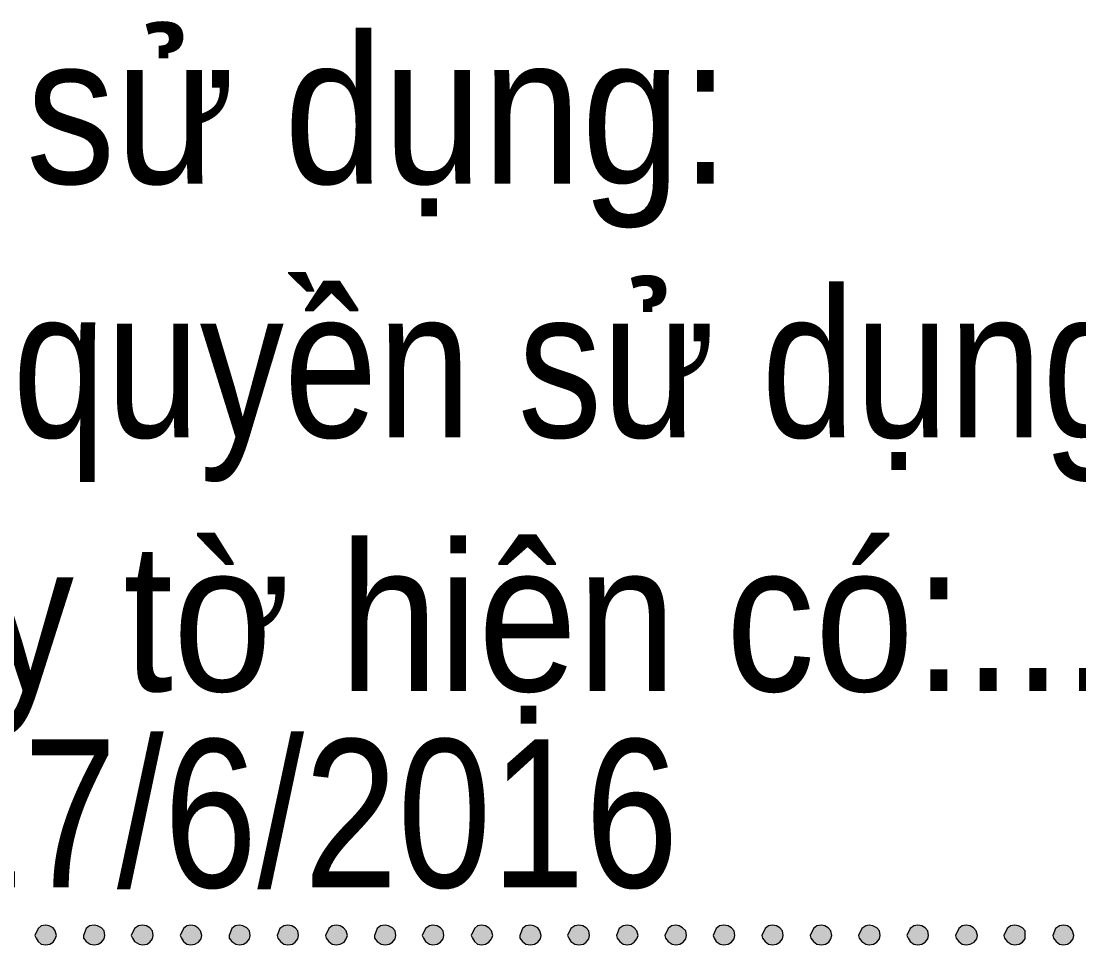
# Model space of a CAD drawing. Header units: metres. Extents: x 548526 to 549265, y 1837491 to 1837855.
# Drawn here: x 548660.19 to 548676.18, y 1837780.53 to 1837794.51 of the extents above; entities that cross this region are included whole.
import ezdxf

# ---------------------------------------------------------------- set-up
doc = ezdxf.new("R2010")
doc.units = ezdxf.units.M
doc.header["$LTSCALE"] = 0.6
doc.layers.add('7', color=7, linetype='Continuous', lineweight=13)

msp = doc.modelspace()

# ---------------------------------------------------------------- hatches: boundary and pattern name
at = {"layer": '7'}
for points in [[(548660.56, 1837780.83), (548660.49, 1837780.82), (548660.44, 1837780.78), (548660.39, 1837780.67), (548660.41, 1837780.63), (548660.44, 1837780.58), (548660.49, 1837780.54), (548660.56, 1837780.53), (548660.62, 1837780.54), (548660.67, 1837780.57), (548660.7, 1837780.62), (548660.72, 1837780.67), (548660.7, 1837780.74), (548660.67, 1837780.79), (548660.61, 1837780.82)], [(548660.56, 1837780.83), (548660.49, 1837780.82), (548660.44, 1837780.78), (548660.39, 1837780.67), (548660.41, 1837780.63), (548660.44, 1837780.58), (548660.49, 1837780.54), (548660.56, 1837780.53), (548660.62, 1837780.54), (548660.67, 1837780.57), (548660.7, 1837780.62), (548660.72, 1837780.67), (548660.7, 1837780.74), (548660.67, 1837780.79), (548660.61, 1837780.82)], [(548661.29, 1837780.83), (548661.22, 1837780.82), (548661.17, 1837780.78), (548661.13, 1837780.67), (548661.13, 1837780.63), (548661.17, 1837780.58), (548661.23, 1837780.54), (548661.29, 1837780.53), (548661.35, 1837780.54), (548661.4, 1837780.57), (548661.44, 1837780.62), (548661.45, 1837780.67), (548661.44, 1837780.74), (548661.4, 1837780.79), (548661.34, 1837780.82)], [(548661.29, 1837780.83), (548661.22, 1837780.82), (548661.17, 1837780.78), (548661.13, 1837780.67), (548661.13, 1837780.63), (548661.17, 1837780.58), (548661.23, 1837780.54), (548661.29, 1837780.53), (548661.35, 1837780.54), (548661.4, 1837780.57), (548661.44, 1837780.62), (548661.45, 1837780.67), (548661.44, 1837780.74), (548661.4, 1837780.79), (548661.34, 1837780.82)], [(548662.02, 1837780.83), (548661.96, 1837780.82), (548661.9, 1837780.78), (548661.85, 1837780.67), (548661.87, 1837780.63), (548661.9, 1837780.58), (548661.97, 1837780.54), (548662.02, 1837780.53), (548662.09, 1837780.54), (548662.13, 1837780.57), (548662.17, 1837780.62), (548662.18, 1837780.67), (548662.17, 1837780.74), (548662.13, 1837780.79), (548662.08, 1837780.82)], [(548662.02, 1837780.83), (548661.96, 1837780.82), (548661.9, 1837780.78), (548661.85, 1837780.67), (548661.87, 1837780.63), (548661.9, 1837780.58), (548661.97, 1837780.54), (548662.02, 1837780.53), (548662.09, 1837780.54), (548662.13, 1837780.57), (548662.17, 1837780.62), (548662.18, 1837780.67), (548662.17, 1837780.74), (548662.13, 1837780.79), (548662.08, 1837780.82)], [(548662.75, 1837780.83), (548662.69, 1837780.82), (548662.64, 1837780.78), (548662.59, 1837780.67), (548662.61, 1837780.63), (548662.64, 1837780.58), (548662.69, 1837780.54), (548662.75, 1837780.53), (548662.81, 1837780.54), (548662.87, 1837780.57), (548662.91, 1837780.62), (548662.92, 1837780.67), (548662.9, 1837780.74), (548662.86, 1837780.79), (548662.81, 1837780.82)], [(548662.75, 1837780.83), (548662.69, 1837780.82), (548662.64, 1837780.78), (548662.59, 1837780.67), (548662.61, 1837780.63), (548662.64, 1837780.58), (548662.69, 1837780.54), (548662.75, 1837780.53), (548662.81, 1837780.54), (548662.87, 1837780.57), (548662.91, 1837780.62), (548662.92, 1837780.67), (548662.9, 1837780.74), (548662.86, 1837780.79), (548662.81, 1837780.82)], [(548663.49, 1837780.83), (548663.42, 1837780.82), (548663.37, 1837780.78), (548663.33, 1837780.67), (548663.33, 1837780.63), (548663.37, 1837780.58), (548663.43, 1837780.54), (548663.49, 1837780.53), (548663.55, 1837780.54), (548663.6, 1837780.57), (548663.64, 1837780.62), (548663.65, 1837780.67), (548663.64, 1837780.74), (548663.6, 1837780.79), (548663.54, 1837780.82)], [(548663.49, 1837780.83), (548663.42, 1837780.82), (548663.37, 1837780.78), (548663.33, 1837780.67), (548663.33, 1837780.63), (548663.37, 1837780.58), (548663.43, 1837780.54), (548663.49, 1837780.53), (548663.55, 1837780.54), (548663.6, 1837780.57), (548663.64, 1837780.62), (548663.65, 1837780.67), (548663.64, 1837780.74), (548663.6, 1837780.79), (548663.54, 1837780.82)], [(548664.22, 1837780.83), (548664.16, 1837780.82), (548664.1, 1837780.78), (548664.06, 1837780.67), (548664.07, 1837780.63), (548664.11, 1837780.58), (548664.16, 1837780.54), (548664.22, 1837780.53), (548664.29, 1837780.54), (548664.33, 1837780.57), (548664.37, 1837780.62), (548664.38, 1837780.67), (548664.37, 1837780.74), (548664.33, 1837780.79), (548664.28, 1837780.82)], [(548664.22, 1837780.83), (548664.16, 1837780.82), (548664.1, 1837780.78), (548664.06, 1837780.67), (548664.07, 1837780.63), (548664.11, 1837780.58), (548664.16, 1837780.54), (548664.22, 1837780.53), (548664.29, 1837780.54), (548664.33, 1837780.57), (548664.37, 1837780.62), (548664.38, 1837780.67), (548664.37, 1837780.74), (548664.33, 1837780.79), (548664.28, 1837780.82)], [(548664.95, 1837780.83), (548664.89, 1837780.82), (548664.84, 1837780.78), (548664.79, 1837780.67), (548664.8, 1837780.63), (548664.84, 1837780.58), (548664.89, 1837780.54), (548664.95, 1837780.53), (548665.01, 1837780.54), (548665.07, 1837780.57), (548665.1, 1837780.62), (548665.12, 1837780.67), (548665.1, 1837780.74), (548665.06, 1837780.79), (548665.01, 1837780.82)], [(548664.95, 1837780.83), (548664.89, 1837780.82), (548664.84, 1837780.78), (548664.79, 1837780.67), (548664.8, 1837780.63), (548664.84, 1837780.58), (548664.89, 1837780.54), (548664.95, 1837780.53), (548665.01, 1837780.54), (548665.07, 1837780.57), (548665.1, 1837780.62), (548665.12, 1837780.67), (548665.1, 1837780.74), (548665.06, 1837780.79), (548665.01, 1837780.82)], [(548665.69, 1837780.83), (548665.62, 1837780.82), (548665.57, 1837780.78), (548665.53, 1837780.67), (548665.53, 1837780.63), (548665.57, 1837780.58), (548665.63, 1837780.54), (548665.69, 1837780.53), (548665.75, 1837780.54), (548665.8, 1837780.57), (548665.84, 1837780.62), (548665.85, 1837780.67), (548665.84, 1837780.74), (548665.8, 1837780.79), (548665.74, 1837780.82)], [(548665.69, 1837780.83), (548665.62, 1837780.82), (548665.57, 1837780.78), (548665.53, 1837780.67), (548665.53, 1837780.63), (548665.57, 1837780.58), (548665.63, 1837780.54), (548665.69, 1837780.53), (548665.75, 1837780.54), (548665.8, 1837780.57), (548665.84, 1837780.62), (548665.85, 1837780.67), (548665.84, 1837780.74), (548665.8, 1837780.79), (548665.74, 1837780.82)], [(548666.41, 1837780.83), (548666.36, 1837780.82), (548666.3, 1837780.78), (548666.25, 1837780.67), (548666.27, 1837780.63), (548666.3, 1837780.58), (548666.36, 1837780.54), (548666.41, 1837780.53), (548666.48, 1837780.54), (548666.53, 1837780.57), (548666.57, 1837780.62), (548666.58, 1837780.67), (548666.57, 1837780.74), (548666.53, 1837780.79), (548666.48, 1837780.82)], [(548666.41, 1837780.83), (548666.36, 1837780.82), (548666.3, 1837780.78), (548666.25, 1837780.67), (548666.27, 1837780.63), (548666.3, 1837780.58), (548666.36, 1837780.54), (548666.41, 1837780.53), (548666.48, 1837780.54), (548666.53, 1837780.57), (548666.57, 1837780.62), (548666.58, 1837780.67), (548666.57, 1837780.74), (548666.53, 1837780.79), (548666.48, 1837780.82)], [(548667.15, 1837780.83), (548667.09, 1837780.82), (548667.04, 1837780.78), (548666.99, 1837780.67), (548667.01, 1837780.63), (548667.04, 1837780.58), (548667.09, 1837780.54), (548667.15, 1837780.53), (548667.21, 1837780.54), (548667.26, 1837780.57), (548667.3, 1837780.62), (548667.32, 1837780.67), (548667.3, 1837780.74), (548667.26, 1837780.79), (548667.21, 1837780.82)], [(548667.15, 1837780.83), (548667.09, 1837780.82), (548667.04, 1837780.78), (548666.99, 1837780.67), (548667.01, 1837780.63), (548667.04, 1837780.58), (548667.09, 1837780.54), (548667.15, 1837780.53), (548667.21, 1837780.54), (548667.26, 1837780.57), (548667.3, 1837780.62), (548667.32, 1837780.67), (548667.3, 1837780.74), (548667.26, 1837780.79), (548667.21, 1837780.82)], [(548667.89, 1837780.83), (548667.82, 1837780.82), (548667.77, 1837780.78), (548667.73, 1837780.67), (548667.73, 1837780.63), (548667.77, 1837780.58), (548667.82, 1837780.54), (548667.89, 1837780.53), (548667.95, 1837780.54), (548668, 1837780.57), (548668.04, 1837780.62), (548668.05, 1837780.67), (548668.03, 1837780.74), (548668, 1837780.79), (548667.94, 1837780.82)], [(548667.89, 1837780.83), (548667.82, 1837780.82), (548667.77, 1837780.78), (548667.73, 1837780.67), (548667.73, 1837780.63), (548667.77, 1837780.58), (548667.82, 1837780.54), (548667.89, 1837780.53), (548667.95, 1837780.54), (548668, 1837780.57), (548668.04, 1837780.62), (548668.05, 1837780.67), (548668.03, 1837780.74), (548668, 1837780.79), (548667.94, 1837780.82)], [(548668.62, 1837780.83), (548668.56, 1837780.82), (548668.5, 1837780.78), (548668.45, 1837780.67), (548668.47, 1837780.63), (548668.5, 1837780.58), (548668.56, 1837780.54), (548668.62, 1837780.53), (548668.69, 1837780.54), (548668.73, 1837780.57), (548668.77, 1837780.62), (548668.78, 1837780.67), (548668.77, 1837780.74), (548668.73, 1837780.79), (548668.68, 1837780.82)], [(548668.62, 1837780.83), (548668.56, 1837780.82), (548668.5, 1837780.78), (548668.45, 1837780.67), (548668.47, 1837780.63), (548668.5, 1837780.58), (548668.56, 1837780.54), (548668.62, 1837780.53), (548668.69, 1837780.54), (548668.73, 1837780.57), (548668.77, 1837780.62), (548668.78, 1837780.67), (548668.77, 1837780.74), (548668.73, 1837780.79), (548668.68, 1837780.82)], [(548669.35, 1837780.83), (548669.29, 1837780.82), (548669.23, 1837780.78), (548669.19, 1837780.67), (548669.2, 1837780.63), (548669.24, 1837780.58), (548669.29, 1837780.54), (548669.35, 1837780.53), (548669.41, 1837780.54), (548669.46, 1837780.57), (548669.5, 1837780.62), (548669.52, 1837780.67), (548669.5, 1837780.74), (548669.46, 1837780.79), (548669.41, 1837780.82)], [(548669.35, 1837780.83), (548669.29, 1837780.82), (548669.23, 1837780.78), (548669.19, 1837780.67), (548669.2, 1837780.63), (548669.24, 1837780.58), (548669.29, 1837780.54), (548669.35, 1837780.53), (548669.41, 1837780.54), (548669.46, 1837780.57), (548669.5, 1837780.62), (548669.52, 1837780.67), (548669.5, 1837780.74), (548669.46, 1837780.79), (548669.41, 1837780.82)], [(548670.09, 1837780.83), (548670.02, 1837780.82), (548669.97, 1837780.78), (548669.92, 1837780.67), (548669.93, 1837780.63), (548669.97, 1837780.58), (548670.03, 1837780.54), (548670.09, 1837780.53), (548670.15, 1837780.54), (548670.2, 1837780.57), (548670.24, 1837780.62), (548670.25, 1837780.67), (548670.24, 1837780.74), (548670.19, 1837780.79), (548670.14, 1837780.82)], [(548670.09, 1837780.83), (548670.02, 1837780.82), (548669.97, 1837780.78), (548669.92, 1837780.67), (548669.93, 1837780.63), (548669.97, 1837780.58), (548670.03, 1837780.54), (548670.09, 1837780.53), (548670.15, 1837780.54), (548670.2, 1837780.57), (548670.24, 1837780.62), (548670.25, 1837780.67), (548670.24, 1837780.74), (548670.19, 1837780.79), (548670.14, 1837780.82)], [(548670.81, 1837780.83), (548670.75, 1837780.82), (548670.7, 1837780.78), (548670.65, 1837780.67), (548670.67, 1837780.63), (548670.7, 1837780.58), (548670.76, 1837780.54), (548670.81, 1837780.53), (548670.88, 1837780.54), (548670.93, 1837780.57), (548670.97, 1837780.62), (548670.98, 1837780.67), (548670.97, 1837780.74), (548670.93, 1837780.79), (548670.88, 1837780.82)], [(548670.81, 1837780.83), (548670.75, 1837780.82), (548670.7, 1837780.78), (548670.65, 1837780.67), (548670.67, 1837780.63), (548670.7, 1837780.58), (548670.76, 1837780.54), (548670.81, 1837780.53), (548670.88, 1837780.54), (548670.93, 1837780.57), (548670.97, 1837780.62), (548670.98, 1837780.67), (548670.97, 1837780.74), (548670.93, 1837780.79), (548670.88, 1837780.82)], [(548671.55, 1837780.83), (548671.49, 1837780.82), (548671.44, 1837780.78), (548671.39, 1837780.67), (548671.4, 1837780.63), (548671.44, 1837780.58), (548671.49, 1837780.54), (548671.55, 1837780.53), (548671.61, 1837780.54), (548671.66, 1837780.57), (548671.7, 1837780.62), (548671.71, 1837780.67), (548671.7, 1837780.74), (548671.66, 1837780.79), (548671.61, 1837780.82)], [(548671.55, 1837780.83), (548671.49, 1837780.82), (548671.44, 1837780.78), (548671.39, 1837780.67), (548671.4, 1837780.63), (548671.44, 1837780.58), (548671.49, 1837780.54), (548671.55, 1837780.53), (548671.61, 1837780.54), (548671.66, 1837780.57), (548671.7, 1837780.62), (548671.71, 1837780.67), (548671.7, 1837780.74), (548671.66, 1837780.79), (548671.61, 1837780.82)], [(548672.29, 1837780.83), (548672.22, 1837780.82), (548672.17, 1837780.78), (548672.12, 1837780.67), (548672.13, 1837780.63), (548672.17, 1837780.58), (548672.22, 1837780.54), (548672.29, 1837780.53), (548672.35, 1837780.54), (548672.4, 1837780.57), (548672.43, 1837780.62), (548672.45, 1837780.67), (548672.43, 1837780.74), (548672.39, 1837780.79), (548672.34, 1837780.82)], [(548672.29, 1837780.83), (548672.22, 1837780.82), (548672.17, 1837780.78), (548672.12, 1837780.67), (548672.13, 1837780.63), (548672.17, 1837780.58), (548672.22, 1837780.54), (548672.29, 1837780.53), (548672.35, 1837780.54), (548672.4, 1837780.57), (548672.43, 1837780.62), (548672.45, 1837780.67), (548672.43, 1837780.74), (548672.39, 1837780.79), (548672.34, 1837780.82)], [(548673.01, 1837780.83), (548672.96, 1837780.82), (548672.9, 1837780.78), (548672.85, 1837780.67), (548672.86, 1837780.63), (548672.9, 1837780.58), (548672.96, 1837780.54), (548673.01, 1837780.53), (548673.08, 1837780.54), (548673.13, 1837780.57), (548673.17, 1837780.62), (548673.18, 1837780.67), (548673.17, 1837780.74), (548673.13, 1837780.79), (548673.07, 1837780.82)], [(548673.01, 1837780.83), (548672.96, 1837780.82), (548672.9, 1837780.78), (548672.85, 1837780.67), (548672.86, 1837780.63), (548672.9, 1837780.58), (548672.96, 1837780.54), (548673.01, 1837780.53), (548673.08, 1837780.54), (548673.13, 1837780.57), (548673.17, 1837780.62), (548673.18, 1837780.67), (548673.17, 1837780.74), (548673.13, 1837780.79), (548673.07, 1837780.82)], [(548673.75, 1837780.83), (548673.69, 1837780.82), (548673.63, 1837780.78), (548673.58, 1837780.67), (548673.6, 1837780.63), (548673.63, 1837780.58), (548673.69, 1837780.54), (548673.75, 1837780.53), (548673.81, 1837780.54), (548673.86, 1837780.57), (548673.9, 1837780.62), (548673.91, 1837780.67), (548673.9, 1837780.74), (548673.86, 1837780.79), (548673.81, 1837780.82)], [(548673.75, 1837780.83), (548673.69, 1837780.82), (548673.63, 1837780.78), (548673.58, 1837780.67), (548673.6, 1837780.63), (548673.63, 1837780.58), (548673.69, 1837780.54), (548673.75, 1837780.53), (548673.81, 1837780.54), (548673.86, 1837780.57), (548673.9, 1837780.62), (548673.91, 1837780.67), (548673.9, 1837780.74), (548673.86, 1837780.79), (548673.81, 1837780.82)], [(548674.48, 1837780.83), (548674.42, 1837780.82), (548674.37, 1837780.78), (548674.32, 1837780.67), (548674.33, 1837780.63), (548674.37, 1837780.58), (548674.42, 1837780.54), (548674.48, 1837780.53), (548674.54, 1837780.54), (548674.6, 1837780.57), (548674.64, 1837780.62), (548674.65, 1837780.67), (548674.63, 1837780.74), (548674.59, 1837780.79), (548674.54, 1837780.82)], [(548674.48, 1837780.83), (548674.42, 1837780.82), (548674.37, 1837780.78), (548674.32, 1837780.67), (548674.33, 1837780.63), (548674.37, 1837780.58), (548674.42, 1837780.54), (548674.48, 1837780.53), (548674.54, 1837780.54), (548674.6, 1837780.57), (548674.64, 1837780.62), (548674.65, 1837780.67), (548674.63, 1837780.74), (548674.59, 1837780.79), (548674.54, 1837780.82)], [(548675.21, 1837780.83), (548675.15, 1837780.82), (548675.1, 1837780.78), (548675.05, 1837780.67), (548675.06, 1837780.63), (548675.1, 1837780.58), (548675.16, 1837780.54), (548675.21, 1837780.53), (548675.28, 1837780.54), (548675.33, 1837780.57), (548675.37, 1837780.62), (548675.37, 1837780.67), (548675.37, 1837780.74), (548675.33, 1837780.79), (548675.27, 1837780.82)], [(548675.21, 1837780.83), (548675.15, 1837780.82), (548675.1, 1837780.78), (548675.05, 1837780.67), (548675.06, 1837780.63), (548675.1, 1837780.58), (548675.16, 1837780.54), (548675.21, 1837780.53), (548675.28, 1837780.54), (548675.33, 1837780.57), (548675.37, 1837780.62), (548675.37, 1837780.67), (548675.37, 1837780.74), (548675.33, 1837780.79), (548675.27, 1837780.82)], [(548675.95, 1837780.83), (548675.89, 1837780.82), (548675.83, 1837780.78), (548675.79, 1837780.67), (548675.8, 1837780.63), (548675.84, 1837780.58), (548675.89, 1837780.54), (548675.95, 1837780.53), (548676.01, 1837780.54), (548676.06, 1837780.57), (548676.1, 1837780.62), (548676.11, 1837780.67), (548676.09, 1837780.74), (548676.06, 1837780.79), (548676.01, 1837780.82)], [(548675.95, 1837780.83), (548675.89, 1837780.82), (548675.83, 1837780.78), (548675.79, 1837780.67), (548675.8, 1837780.63), (548675.84, 1837780.58), (548675.89, 1837780.54), (548675.95, 1837780.53), (548676.01, 1837780.54), (548676.06, 1837780.57), (548676.1, 1837780.62), (548676.11, 1837780.67), (548676.09, 1837780.74), (548676.06, 1837780.79), (548676.01, 1837780.82)]]:
    msp.add_hatch(color=256, dxfattribs=at).paths.add_polyline_path(points)

# ---------------------------------------------------------------- linework, layer by layer
for points in [[(548660.56, 1837780.83), (548660.49, 1837780.82), (548660.44, 1837780.78), (548660.39, 1837780.67), (548660.41, 1837780.63), (548660.44, 1837780.58), (548660.49, 1837780.54), (548660.56, 1837780.53), (548660.62, 1837780.54), (548660.67, 1837780.57), (548660.7, 1837780.62), (548660.72, 1837780.67), (548660.7, 1837780.74), (548660.67, 1837780.79), (548660.61, 1837780.82)], [(548660.56, 1837780.83), (548660.49, 1837780.82), (548660.44, 1837780.78), (548660.39, 1837780.67), (548660.41, 1837780.63), (548660.44, 1837780.58), (548660.49, 1837780.54), (548660.56, 1837780.53), (548660.62, 1837780.54), (548660.67, 1837780.57), (548660.7, 1837780.62), (548660.72, 1837780.67), (548660.7, 1837780.74), (548660.67, 1837780.79), (548660.61, 1837780.82)], [(548661.29, 1837780.83), (548661.22, 1837780.82), (548661.17, 1837780.78), (548661.13, 1837780.67), (548661.13, 1837780.63), (548661.17, 1837780.58), (548661.23, 1837780.54), (548661.29, 1837780.53), (548661.35, 1837780.54), (548661.4, 1837780.57), (548661.44, 1837780.62), (548661.45, 1837780.67), (548661.44, 1837780.74), (548661.4, 1837780.79), (548661.34, 1837780.82)], [(548661.29, 1837780.83), (548661.22, 1837780.82), (548661.17, 1837780.78), (548661.13, 1837780.67), (548661.13, 1837780.63), (548661.17, 1837780.58), (548661.23, 1837780.54), (548661.29, 1837780.53), (548661.35, 1837780.54), (548661.4, 1837780.57), (548661.44, 1837780.62), (548661.45, 1837780.67), (548661.44, 1837780.74), (548661.4, 1837780.79), (548661.34, 1837780.82)], [(548662.02, 1837780.83), (548661.96, 1837780.82), (548661.9, 1837780.78), (548661.85, 1837780.67), (548661.87, 1837780.63), (548661.9, 1837780.58), (548661.97, 1837780.54), (548662.02, 1837780.53), (548662.09, 1837780.54), (548662.13, 1837780.57), (548662.17, 1837780.62), (548662.18, 1837780.67), (548662.17, 1837780.74), (548662.13, 1837780.79), (548662.08, 1837780.82)], [(548662.02, 1837780.83), (548661.96, 1837780.82), (548661.9, 1837780.78), (548661.85, 1837780.67), (548661.87, 1837780.63), (548661.9, 1837780.58), (548661.97, 1837780.54), (548662.02, 1837780.53), (548662.09, 1837780.54), (548662.13, 1837780.57), (548662.17, 1837780.62), (548662.18, 1837780.67), (548662.17, 1837780.74), (548662.13, 1837780.79), (548662.08, 1837780.82)], [(548662.75, 1837780.83), (548662.69, 1837780.82), (548662.64, 1837780.78), (548662.59, 1837780.67), (548662.61, 1837780.63), (548662.64, 1837780.58), (548662.69, 1837780.54), (548662.75, 1837780.53), (548662.81, 1837780.54), (548662.87, 1837780.57), (548662.91, 1837780.62), (548662.92, 1837780.67), (548662.9, 1837780.74), (548662.86, 1837780.79), (548662.81, 1837780.82)], [(548662.75, 1837780.83), (548662.69, 1837780.82), (548662.64, 1837780.78), (548662.59, 1837780.67), (548662.61, 1837780.63), (548662.64, 1837780.58), (548662.69, 1837780.54), (548662.75, 1837780.53), (548662.81, 1837780.54), (548662.87, 1837780.57), (548662.91, 1837780.62), (548662.92, 1837780.67), (548662.9, 1837780.74), (548662.86, 1837780.79), (548662.81, 1837780.82)], [(548663.49, 1837780.83), (548663.42, 1837780.82), (548663.37, 1837780.78), (548663.33, 1837780.67), (548663.33, 1837780.63), (548663.37, 1837780.58), (548663.43, 1837780.54), (548663.49, 1837780.53), (548663.55, 1837780.54), (548663.6, 1837780.57), (548663.64, 1837780.62), (548663.65, 1837780.67), (548663.64, 1837780.74), (548663.6, 1837780.79), (548663.54, 1837780.82)], [(548663.49, 1837780.83), (548663.42, 1837780.82), (548663.37, 1837780.78), (548663.33, 1837780.67), (548663.33, 1837780.63), (548663.37, 1837780.58), (548663.43, 1837780.54), (548663.49, 1837780.53), (548663.55, 1837780.54), (548663.6, 1837780.57), (548663.64, 1837780.62), (548663.65, 1837780.67), (548663.64, 1837780.74), (548663.6, 1837780.79), (548663.54, 1837780.82)], [(548664.22, 1837780.83), (548664.16, 1837780.82), (548664.1, 1837780.78), (548664.06, 1837780.67), (548664.07, 1837780.63), (548664.11, 1837780.58), (548664.16, 1837780.54), (548664.22, 1837780.53), (548664.29, 1837780.54), (548664.33, 1837780.57), (548664.37, 1837780.62), (548664.38, 1837780.67), (548664.37, 1837780.74), (548664.33, 1837780.79), (548664.28, 1837780.82)], [(548664.22, 1837780.83), (548664.16, 1837780.82), (548664.1, 1837780.78), (548664.06, 1837780.67), (548664.07, 1837780.63), (548664.11, 1837780.58), (548664.16, 1837780.54), (548664.22, 1837780.53), (548664.29, 1837780.54), (548664.33, 1837780.57), (548664.37, 1837780.62), (548664.38, 1837780.67), (548664.37, 1837780.74), (548664.33, 1837780.79), (548664.28, 1837780.82)], [(548664.95, 1837780.83), (548664.89, 1837780.82), (548664.84, 1837780.78), (548664.79, 1837780.67), (548664.8, 1837780.63), (548664.84, 1837780.58), (548664.89, 1837780.54), (548664.95, 1837780.53), (548665.01, 1837780.54), (548665.07, 1837780.57), (548665.1, 1837780.62), (548665.12, 1837780.67), (548665.1, 1837780.74), (548665.06, 1837780.79), (548665.01, 1837780.82)], [(548664.95, 1837780.83), (548664.89, 1837780.82), (548664.84, 1837780.78), (548664.79, 1837780.67), (548664.8, 1837780.63), (548664.84, 1837780.58), (548664.89, 1837780.54), (548664.95, 1837780.53), (548665.01, 1837780.54), (548665.07, 1837780.57), (548665.1, 1837780.62), (548665.12, 1837780.67), (548665.1, 1837780.74), (548665.06, 1837780.79), (548665.01, 1837780.82)], [(548665.69, 1837780.83), (548665.62, 1837780.82), (548665.57, 1837780.78), (548665.53, 1837780.67), (548665.53, 1837780.63), (548665.57, 1837780.58), (548665.63, 1837780.54), (548665.69, 1837780.53), (548665.75, 1837780.54), (548665.8, 1837780.57), (548665.84, 1837780.62), (548665.85, 1837780.67), (548665.84, 1837780.74), (548665.8, 1837780.79), (548665.74, 1837780.82)], [(548665.69, 1837780.83), (548665.62, 1837780.82), (548665.57, 1837780.78), (548665.53, 1837780.67), (548665.53, 1837780.63), (548665.57, 1837780.58), (548665.63, 1837780.54), (548665.69, 1837780.53), (548665.75, 1837780.54), (548665.8, 1837780.57), (548665.84, 1837780.62), (548665.85, 1837780.67), (548665.84, 1837780.74), (548665.8, 1837780.79), (548665.74, 1837780.82)], [(548666.41, 1837780.83), (548666.36, 1837780.82), (548666.3, 1837780.78), (548666.25, 1837780.67), (548666.27, 1837780.63), (548666.3, 1837780.58), (548666.36, 1837780.54), (548666.41, 1837780.53), (548666.48, 1837780.54), (548666.53, 1837780.57), (548666.57, 1837780.62), (548666.58, 1837780.67), (548666.57, 1837780.74), (548666.53, 1837780.79), (548666.48, 1837780.82)], [(548666.41, 1837780.83), (548666.36, 1837780.82), (548666.3, 1837780.78), (548666.25, 1837780.67), (548666.27, 1837780.63), (548666.3, 1837780.58), (548666.36, 1837780.54), (548666.41, 1837780.53), (548666.48, 1837780.54), (548666.53, 1837780.57), (548666.57, 1837780.62), (548666.58, 1837780.67), (548666.57, 1837780.74), (548666.53, 1837780.79), (548666.48, 1837780.82)], [(548667.15, 1837780.83), (548667.09, 1837780.82), (548667.04, 1837780.78), (548666.99, 1837780.67), (548667.01, 1837780.63), (548667.04, 1837780.58), (548667.09, 1837780.54), (548667.15, 1837780.53), (548667.21, 1837780.54), (548667.26, 1837780.57), (548667.3, 1837780.62), (548667.32, 1837780.67), (548667.3, 1837780.74), (548667.26, 1837780.79), (548667.21, 1837780.82)], [(548667.15, 1837780.83), (548667.09, 1837780.82), (548667.04, 1837780.78), (548666.99, 1837780.67), (548667.01, 1837780.63), (548667.04, 1837780.58), (548667.09, 1837780.54), (548667.15, 1837780.53), (548667.21, 1837780.54), (548667.26, 1837780.57), (548667.3, 1837780.62), (548667.32, 1837780.67), (548667.3, 1837780.74), (548667.26, 1837780.79), (548667.21, 1837780.82)], [(548667.89, 1837780.83), (548667.82, 1837780.82), (548667.77, 1837780.78), (548667.73, 1837780.67), (548667.73, 1837780.63), (548667.77, 1837780.58), (548667.82, 1837780.54), (548667.89, 1837780.53), (548667.95, 1837780.54), (548668, 1837780.57), (548668.04, 1837780.62), (548668.05, 1837780.67), (548668.03, 1837780.74), (548668, 1837780.79), (548667.94, 1837780.82)], [(548667.89, 1837780.83), (548667.82, 1837780.82), (548667.77, 1837780.78), (548667.73, 1837780.67), (548667.73, 1837780.63), (548667.77, 1837780.58), (548667.82, 1837780.54), (548667.89, 1837780.53), (548667.95, 1837780.54), (548668, 1837780.57), (548668.04, 1837780.62), (548668.05, 1837780.67), (548668.03, 1837780.74), (548668, 1837780.79), (548667.94, 1837780.82)], [(548668.62, 1837780.83), (548668.56, 1837780.82), (548668.5, 1837780.78), (548668.45, 1837780.67), (548668.47, 1837780.63), (548668.5, 1837780.58), (548668.56, 1837780.54), (548668.62, 1837780.53), (548668.69, 1837780.54), (548668.73, 1837780.57), (548668.77, 1837780.62), (548668.78, 1837780.67), (548668.77, 1837780.74), (548668.73, 1837780.79), (548668.68, 1837780.82)], [(548668.62, 1837780.83), (548668.56, 1837780.82), (548668.5, 1837780.78), (548668.45, 1837780.67), (548668.47, 1837780.63), (548668.5, 1837780.58), (548668.56, 1837780.54), (548668.62, 1837780.53), (548668.69, 1837780.54), (548668.73, 1837780.57), (548668.77, 1837780.62), (548668.78, 1837780.67), (548668.77, 1837780.74), (548668.73, 1837780.79), (548668.68, 1837780.82)], [(548669.35, 1837780.83), (548669.29, 1837780.82), (548669.23, 1837780.78), (548669.19, 1837780.67), (548669.2, 1837780.63), (548669.24, 1837780.58), (548669.29, 1837780.54), (548669.35, 1837780.53), (548669.41, 1837780.54), (548669.46, 1837780.57), (548669.5, 1837780.62), (548669.52, 1837780.67), (548669.5, 1837780.74), (548669.46, 1837780.79), (548669.41, 1837780.82)], [(548669.35, 1837780.83), (548669.29, 1837780.82), (548669.23, 1837780.78), (548669.19, 1837780.67), (548669.2, 1837780.63), (548669.24, 1837780.58), (548669.29, 1837780.54), (548669.35, 1837780.53), (548669.41, 1837780.54), (548669.46, 1837780.57), (548669.5, 1837780.62), (548669.52, 1837780.67), (548669.5, 1837780.74), (548669.46, 1837780.79), (548669.41, 1837780.82)], [(548670.09, 1837780.83), (548670.02, 1837780.82), (548669.97, 1837780.78), (548669.92, 1837780.67), (548669.93, 1837780.63), (548669.97, 1837780.58), (548670.03, 1837780.54), (548670.09, 1837780.53), (548670.15, 1837780.54), (548670.2, 1837780.57), (548670.24, 1837780.62), (548670.25, 1837780.67), (548670.24, 1837780.74), (548670.19, 1837780.79), (548670.14, 1837780.82)], [(548670.09, 1837780.83), (548670.02, 1837780.82), (548669.97, 1837780.78), (548669.92, 1837780.67), (548669.93, 1837780.63), (548669.97, 1837780.58), (548670.03, 1837780.54), (548670.09, 1837780.53), (548670.15, 1837780.54), (548670.2, 1837780.57), (548670.24, 1837780.62), (548670.25, 1837780.67), (548670.24, 1837780.74), (548670.19, 1837780.79), (548670.14, 1837780.82)], [(548670.81, 1837780.83), (548670.75, 1837780.82), (548670.7, 1837780.78), (548670.65, 1837780.67), (548670.67, 1837780.63), (548670.7, 1837780.58), (548670.76, 1837780.54), (548670.81, 1837780.53), (548670.88, 1837780.54), (548670.93, 1837780.57), (548670.97, 1837780.62), (548670.98, 1837780.67), (548670.97, 1837780.74), (548670.93, 1837780.79), (548670.88, 1837780.82)], [(548670.81, 1837780.83), (548670.75, 1837780.82), (548670.7, 1837780.78), (548670.65, 1837780.67), (548670.67, 1837780.63), (548670.7, 1837780.58), (548670.76, 1837780.54), (548670.81, 1837780.53), (548670.88, 1837780.54), (548670.93, 1837780.57), (548670.97, 1837780.62), (548670.98, 1837780.67), (548670.97, 1837780.74), (548670.93, 1837780.79), (548670.88, 1837780.82)], [(548671.55, 1837780.83), (548671.49, 1837780.82), (548671.44, 1837780.78), (548671.39, 1837780.67), (548671.4, 1837780.63), (548671.44, 1837780.58), (548671.49, 1837780.54), (548671.55, 1837780.53), (548671.61, 1837780.54), (548671.66, 1837780.57), (548671.7, 1837780.62), (548671.71, 1837780.67), (548671.7, 1837780.74), (548671.66, 1837780.79), (548671.61, 1837780.82)], [(548671.55, 1837780.83), (548671.49, 1837780.82), (548671.44, 1837780.78), (548671.39, 1837780.67), (548671.4, 1837780.63), (548671.44, 1837780.58), (548671.49, 1837780.54), (548671.55, 1837780.53), (548671.61, 1837780.54), (548671.66, 1837780.57), (548671.7, 1837780.62), (548671.71, 1837780.67), (548671.7, 1837780.74), (548671.66, 1837780.79), (548671.61, 1837780.82)], [(548672.29, 1837780.83), (548672.22, 1837780.82), (548672.17, 1837780.78), (548672.12, 1837780.67), (548672.13, 1837780.63), (548672.17, 1837780.58), (548672.22, 1837780.54), (548672.29, 1837780.53), (548672.35, 1837780.54), (548672.4, 1837780.57), (548672.43, 1837780.62), (548672.45, 1837780.67), (548672.43, 1837780.74), (548672.39, 1837780.79), (548672.34, 1837780.82)], [(548672.29, 1837780.83), (548672.22, 1837780.82), (548672.17, 1837780.78), (548672.12, 1837780.67), (548672.13, 1837780.63), (548672.17, 1837780.58), (548672.22, 1837780.54), (548672.29, 1837780.53), (548672.35, 1837780.54), (548672.4, 1837780.57), (548672.43, 1837780.62), (548672.45, 1837780.67), (548672.43, 1837780.74), (548672.39, 1837780.79), (548672.34, 1837780.82)], [(548673.01, 1837780.83), (548672.96, 1837780.82), (548672.9, 1837780.78), (548672.85, 1837780.67), (548672.86, 1837780.63), (548672.9, 1837780.58), (548672.96, 1837780.54), (548673.01, 1837780.53), (548673.08, 1837780.54), (548673.13, 1837780.57), (548673.17, 1837780.62), (548673.18, 1837780.67), (548673.17, 1837780.74), (548673.13, 1837780.79), (548673.07, 1837780.82)], [(548673.01, 1837780.83), (548672.96, 1837780.82), (548672.9, 1837780.78), (548672.85, 1837780.67), (548672.86, 1837780.63), (548672.9, 1837780.58), (548672.96, 1837780.54), (548673.01, 1837780.53), (548673.08, 1837780.54), (548673.13, 1837780.57), (548673.17, 1837780.62), (548673.18, 1837780.67), (548673.17, 1837780.74), (548673.13, 1837780.79), (548673.07, 1837780.82)], [(548673.75, 1837780.83), (548673.69, 1837780.82), (548673.63, 1837780.78), (548673.58, 1837780.67), (548673.6, 1837780.63), (548673.63, 1837780.58), (548673.69, 1837780.54), (548673.75, 1837780.53), (548673.81, 1837780.54), (548673.86, 1837780.57), (548673.9, 1837780.62), (548673.91, 1837780.67), (548673.9, 1837780.74), (548673.86, 1837780.79), (548673.81, 1837780.82)], [(548673.75, 1837780.83), (548673.69, 1837780.82), (548673.63, 1837780.78), (548673.58, 1837780.67), (548673.6, 1837780.63), (548673.63, 1837780.58), (548673.69, 1837780.54), (548673.75, 1837780.53), (548673.81, 1837780.54), (548673.86, 1837780.57), (548673.9, 1837780.62), (548673.91, 1837780.67), (548673.9, 1837780.74), (548673.86, 1837780.79), (548673.81, 1837780.82)], [(548674.48, 1837780.83), (548674.42, 1837780.82), (548674.37, 1837780.78), (548674.32, 1837780.67), (548674.33, 1837780.63), (548674.37, 1837780.58), (548674.42, 1837780.54), (548674.48, 1837780.53), (548674.54, 1837780.54), (548674.6, 1837780.57), (548674.64, 1837780.62), (548674.65, 1837780.67), (548674.63, 1837780.74), (548674.59, 1837780.79), (548674.54, 1837780.82)], [(548674.48, 1837780.83), (548674.42, 1837780.82), (548674.37, 1837780.78), (548674.32, 1837780.67), (548674.33, 1837780.63), (548674.37, 1837780.58), (548674.42, 1837780.54), (548674.48, 1837780.53), (548674.54, 1837780.54), (548674.6, 1837780.57), (548674.64, 1837780.62), (548674.65, 1837780.67), (548674.63, 1837780.74), (548674.59, 1837780.79), (548674.54, 1837780.82)], [(548675.21, 1837780.83), (548675.15, 1837780.82), (548675.1, 1837780.78), (548675.05, 1837780.67), (548675.06, 1837780.63), (548675.1, 1837780.58), (548675.16, 1837780.54), (548675.21, 1837780.53), (548675.28, 1837780.54), (548675.33, 1837780.57), (548675.37, 1837780.62), (548675.37, 1837780.67), (548675.37, 1837780.74), (548675.33, 1837780.79), (548675.27, 1837780.82)], [(548675.21, 1837780.83), (548675.15, 1837780.82), (548675.1, 1837780.78), (548675.05, 1837780.67), (548675.06, 1837780.63), (548675.1, 1837780.58), (548675.16, 1837780.54), (548675.21, 1837780.53), (548675.28, 1837780.54), (548675.33, 1837780.57), (548675.37, 1837780.62), (548675.37, 1837780.67), (548675.37, 1837780.74), (548675.33, 1837780.79), (548675.27, 1837780.82)], [(548675.95, 1837780.83), (548675.89, 1837780.82), (548675.83, 1837780.78), (548675.79, 1837780.67), (548675.8, 1837780.63), (548675.84, 1837780.58), (548675.89, 1837780.54), (548675.95, 1837780.53), (548676.01, 1837780.54), (548676.06, 1837780.57), (548676.1, 1837780.62), (548676.11, 1837780.67), (548676.09, 1837780.74), (548676.06, 1837780.79), (548676.01, 1837780.82)], [(548675.95, 1837780.83), (548675.89, 1837780.82), (548675.83, 1837780.78), (548675.79, 1837780.67), (548675.8, 1837780.63), (548675.84, 1837780.58), (548675.89, 1837780.54), (548675.95, 1837780.53), (548676.01, 1837780.54), (548676.06, 1837780.57), (548676.1, 1837780.62), (548676.11, 1837780.67), (548676.09, 1837780.74), (548676.06, 1837780.79), (548676.01, 1837780.82)]]:
    msp.add_lwpolyline(points, close=True, dxfattribs=at)

# ---------------------------------------------------------------- texts
for s, width, p in [('6. Hình thức sử dụng:', 0.9, (548644.67, 1837792.05)), ('6. Hình thức sử dụng:', 0.9, (548644.67, 1837792.05)), ('7. Giấy tờ về quyền sử dụng đất:', 0.85, (548644.8, 1837788.21)), ('7. Giấy tờ về quyền sử dụng đất:', 0.85, (548644.8, 1837788.21)), ('     - Loại giấy tờ hiện có:..................................................................................................................', 0.9, (548644.8, 1837784.37)), ('     - Loại giấy tờ hiện có:..................................................................................................................', 0.9, (548644.8, 1837784.37)), ('cấp ngày 17/6/2016', 0.85, (548647.76, 1837781.4))]:
    msp.add_text(s, height=2.24, dxfattribs=dict(at, width=width)).set_placement(p)

doc.saveas('drawing.dxf')
